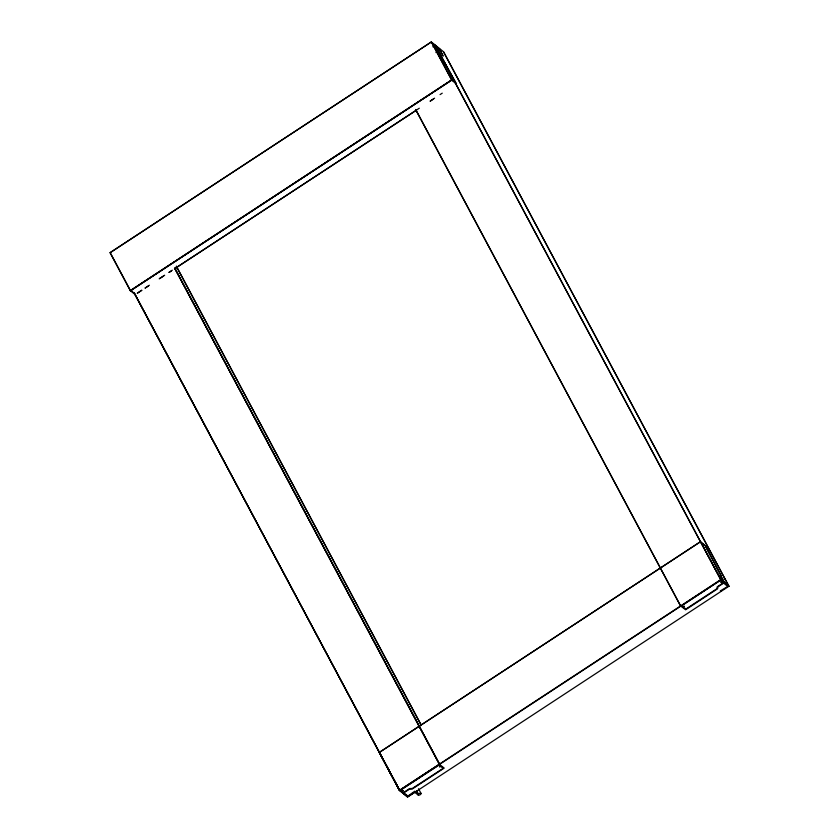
<?xml version="1.0" encoding="UTF-8"?>
<svg xmlns="http://www.w3.org/2000/svg" width="839" height="839" viewBox="0 0 839 839"><rect width="100%" height="100%" fill="white"/><g stroke="black" fill="none" stroke-linecap="round" stroke-linejoin="round"><path stroke-width="1.26" d="M135.205 294.625L130.307 290.672L110.035 252.675L431.34 41.96L443.495 51.735L728.86 586.178M443.485 51.714L728.934 586.241L407.66 797.04L399.479 790.39L439.416 764.329L444.219 768.084L412.232 789.027L409.505 789.153L403.895 792.813L407.89 796.075L414.77 791.187L418.462 794.082A1.647 0.755 -28 0 1 420.664 793.191A1.647 0.755 -28 0 1 420.496 794.481A1.647 0.755 -28 0 1 418.325 795.141L414.665 792.257L407.481 796.851L406.149 794.523M110.066 252.759L431.34 41.96M432.84 46.795L435.022 45.358L455.745 82.935L451.613 79.611L432.043 42.967L435.022 45.358M435.913 52.553L438.105 51.127M130.286 290.63L451.56 79.925L431.34 42.055M130.339 290.714L451.676 80.083L456.489 83.942L435.399 45.663C442.468 50.413 446.642 65.117 439.395 48.442M130.444 290.839L451.718 80.135M137.355 293.126L141.728 290.263M149.384 285.239L145.011 288.113L148.293 286.057M164.675 275.213L159.211 278.789L163.626 276.021M169.048 272.339L172.331 270.189M174.512 268.763L419.29 108.221M430.218 101.047L434.592 98.184M440.056 94.597L442.247 93.171M137.365 293.22L141.77 290.346M169.059 272.434L171.271 270.997M174.522 268.847L416.05 110.454M430.229 101.141L433.532 98.992M407.387 796.84L399.448 790.348L379.228 752.478L700.492 541.732M399.448 790.348L720.732 579.634L728.934 586.325M399.605 790.558L720.879 579.854L438.891 52.207M435.189 45.285L720.785 579.676M721.005 591.401L720.313 590.876L727.749 586.44L723.638 583.136L718.016 586.828L717.565 588.81L685.599 609.775L680.628 606.01L415.62 109.563M728.231 585.328L724.13 582.025L705.347 545.612L700.502 541.679L379.228 752.478M134.471 293.65L131.471 290.724M389.107 770.569L389.306 770.947M390.125 772.478L390.324 772.855M399.5 790.034L400.801 791.083L400.643 790.443M402.479 792.436L400.843 790.737M403.674 793.4L406.139 795.372M680.618 605.999L415.693 109.5M725.378 579.98L724.309 578.302L725.022 578.91M386.318 765.546L399.605 790.254L134.261 293.01L399.542 790.317L134.177 293.042M379.931 753.391L399.542 790.317M131.639 291.374L131.272 290.693M110.769 253.672L130.339 290.325M176.41 266.215L421.398 725.368M176.316 266.372L421.304 725.462M174.869 268.218L439.605 764.308L174.732 268.218M174.638 268.27L439.363 764.35M418.525 788.744L421 793.369M416.595 790.642L418.441 794.103M417.077 792.834L418.315 795.141M684.309 606.314L683.407 607.079L685.872 609.051L716.758 588.8L717.209 586.818L723.27 582.843L721.96 581.794L720.732 582.329L721.592 581.49L720.282 580.441L681.729 605.727L683.04 606.775L684.309 606.314M403.15 790.716L402.248 791.471L403.528 792.519L409.568 788.576L412.306 788.45L443.128 768.367L440.727 766.406L439.5 766.94L440.36 766.112L439.091 765.074L400.612 790.139L401.891 791.177L403.15 790.716M721.026 575.365L720.68 575.963L723.753 581.731L720.774 579.33L701.205 542.676L705.347 546.011L721.026 575.365"/></g></svg>
